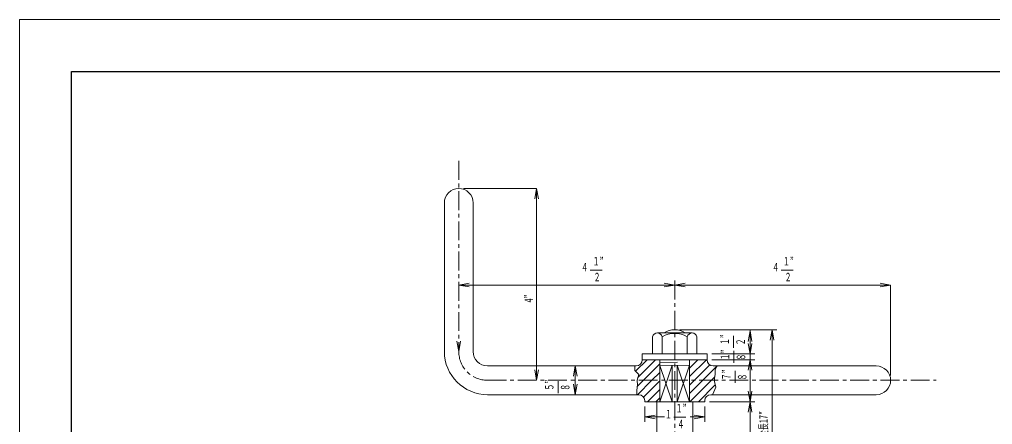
# Model space of a CAD drawing. Units: millimetres, scale not verified. Extents: x -820 to 820, y -580 to 580.
# Drawn here: x -820 to -305, y 366 to 580 of the extents above; entities that cross this region are included whole.
import ezdxf
from ezdxf.enums import TextEntityAlignment as Align

# ---------------------------------------------------------------- set-up
doc = ezdxf.new("R2010")
doc.units = ezdxf.units.MM
doc.header["$LTSCALE"] = 2
doc.linetypes.add('CHAIN1', pattern=[8, 5, -1, 1, -1])
for name, color, linetype, lineweight in [('0-0_0', 3, 'Continuous', 18), ('0-1_芯', 4, 'CHAIN1', 18), ('0-2_寸法', 2, 'Continuous', 18), ('0-F_枠', 3, 'Continuous', 18)]:
    doc.layers.add(name, color=color, linetype=linetype, lineweight=lineweight)
doc.styles.add('ＭＳ ゴシック', font='')
doc.styles.get('ＭＳ ゴシック').set_extended_font_data('MS Gothic')

msp = doc.modelspace()

# ---------------------------------------------------------------- linework, layer by layer
at = {"layer": '0-0_0'}
for p, q in [((-595.522, 483.125), (-595.522, 404.421)), ((-580.282, 483.125), (-580.282, 404.421)), ((-464.411, 414.233), (-482.794, 414.233)), ((-480.254, 412.279), (-480.254, 403.234)), ((-466.951, 412.279), (-466.951, 403.234)), ((-572.662, 396.801), (-493.922, 396.801)), ((-494.162, 394.128), (-488.23, 400.059)), ((-493.122, 390.677), (-483.74, 400.059)), ((-490.747, 400.059), (-490.747, 399.976)), ((-481.476, 377.834), (-481.476, 400.059)), ((-481.476, 398.618), (-472.128, 398.754)), ((-481.476, 397.044), (-465.73, 397.266)), ((-474.872, 397.133), (-481.476, 377.834)), ((-474.872, 377.834), (-481.47, 397.045)), ((-474.872, 377.834), (-474.872, 397.133)), ((-472.332, 377.834), (-465.73, 397.266)), ((-472.332, 377.834), (-472.332, 397.177)), ((-472.332, 397.177), (-465.728, 377.834)), ((-465.728, 377.834), (-465.728, 400.059)), ((-465.728, 395.62), (-461.289, 400.059)), ((-465.728, 391.13), (-456.799, 400.059)), ((-456.457, 400.059), (-456.457, 399.976)), ((-453.282, 396.801), (-366.922, 396.801)), ((-490.08, 380.248), (-481.476, 388.852)), ((-465.554, 377.834), (-454.207, 389.181)), ((-461.064, 377.834), (-452.21, 386.688)), ((-454.207, 389.181), (-452.378, 391.01)), ((-572.662, 381.561), (-492.652, 381.561)), ((-561.001, 381.561), (-492.652, 381.561)), ((-488.004, 377.834), (-481.476, 384.362)), ((-454.552, 381.561), (-366.922, 381.561)), ((-489.477, 377.834), (-489.477, 378.386)), ((-489.477, 377.834), (-457.727, 377.834)), ((-483.514, 377.834), (-481.476, 379.872)), ((-483.127, 341.121), (-483.127, 377.834)), ((-464.077, 342.798), (-464.077, 377.834)), ((-457.727, 377.834), (-457.727, 378.386))]:
    msp.add_line(p, q, dxfattribs=at)
for points in [[(-485.334, 412.279), (-485.334, 403.234), (-461.871, 403.234), (-461.871, 412.279)], [(-493.61, 381.561), (-493.631, 382.386), (-493.671, 384.018), (-493.293, 386.553), (-493.524, 389.176), (-492.607, 392.248), (-494.699, 394.446), (-494.731, 396.197), (-494.742, 396.801)], [(-493.433, 385.876), (-490.128, 389.181), (-481.476, 397.833)], [(-465.728, 386.64), (-463.187, 389.181), (-455.038, 397.331)], [(-465.728, 382.15), (-458.697, 389.181), (-451.236, 396.642)], [(-453.594, 381.561), (-452.904, 383.116), (-451.807, 385.59), (-452.477, 388.459), (-452.469, 390.357), (-452.203, 392.293), (-452.204, 394.706), (-451.447, 396.22), (-451.157, 396.801)], [(-493.257, 381.561), (-485.637, 389.181), (-481.476, 393.343)]]:
    msp.add_lwpolyline(points, dxfattribs=at)
msp.add_lwpolyline([(-490.747, 403.234), (-456.457, 403.234), (-456.457, 400.059), (-490.747, 400.059)], close=True, dxfattribs=at)
for centre, radius, start, end in [((-587.902, 483.125), 7.62, 0, 180), ((-482.794, 411.606), 2.627, 14.83422, 165.16578), ((-473.602, 400.332), 13.674, 60.89181, 119.10819), ((-473.602, 405.904), 10.03, 56.1424, 123.8576), ((-464.411, 411.606), 2.627, 14.83422, 165.16578), ((-572.662, 404.421), 22.86, 180, 270), ((-572.662, 404.421), 7.62, 180, 270), ((-493.922, 399.976), 3.175, 270, 0), ((-453.282, 399.976), 3.175, 180, 270), ((-366.922, 389.181), 7.62, 270, 90), ((-492.652, 378.386), 3.175, 0, 90), ((-454.552, 378.386), 3.175, 90, 180)]:
    msp.add_arc(centre, radius, start, end, dxfattribs=at)
at = {"layer": '0-1_芯'}
for p, q in [((-587.902, 505.328), (-587.902, 404.421)), ((-473.602, -239.96), (-473.602, 442.946)), ((-572.662, 389.181), (-335.252, 389.181))]:
    msp.add_line(p, q, dxfattribs=at)
msp.add_arc((-572.662, 404.421), 15.24, 180, 270, dxfattribs=at)
at = {"layer": '0-2_寸法'}
for p, q in [((-585.362, 490.745), (-546.678, 490.745)), ((-546.678, 490.745), (-547.651, 485.23)), ((-546.678, 389.181), (-546.678, 490.745)), ((-546.678, 490.745), (-545.706, 485.23)), ((-518.403, 447.553), (-511.991, 447.553)), ((-417.307, 447.553), (-410.895, 447.553)), ((-587.902, 439.642), (-582.387, 440.615)), ((-587.902, 439.642), (-473.602, 439.642)), ((-587.902, 439.642), (-582.387, 438.67)), ((-473.602, 439.642), (-479.117, 440.615)), ((-473.602, 439.642), (-479.117, 438.67)), ((-473.602, 439.642), (-468.087, 440.615)), ((-473.602, 439.642), (-359.302, 439.642)), ((-473.602, 439.642), (-468.087, 438.67)), ((-364.817, 440.615), (-359.302, 439.642)), ((-364.817, 438.67), (-359.302, 439.642)), ((-359.302, 391.721), (-359.302, 439.642)), ((-471.062, 415.934), (-431.147, 415.934)), ((-471.062, 415.934), (-419.509, 415.934)), ((-442.44, 406.387), (-442.44, 412.799)), ((-433.687, 415.299), (-434.659, 409.784)), ((-433.687, 415.934), (-433.687, 403.234)), ((-433.687, 407.679), (-433.687, 415.299)), ((-433.687, 415.299), (-432.714, 409.784)), ((-422.049, 415.934), (-423.022, 410.419)), ((-422.049, 415.934), (-421.077, 410.419)), ((-422.049, -16.457), (-422.049, 415.934)), ((-433.687, 403.234), (-434.659, 408.749)), ((-433.687, 403.234), (-432.714, 408.749)), ((-453.917, 403.234), (-431.147, 403.234)), ((-453.917, 403.234), (-431.147, 403.234)), ((-442.229, 398.364), (-442.229, 404.776)), ((-433.687, 403.234), (-433.687, 400.059)), ((-526.208, 396.801), (-527.18, 391.286)), ((-526.208, 381.561), (-526.208, 396.801)), ((-526.208, 396.801), (-525.236, 391.286)), ((-453.917, 400.059), (-431.147, 400.059)), ((-453.917, 400.059), (-431.147, 400.059)), ((-433.687, 400.059), (-434.659, 394.544)), ((-433.687, 400.059), (-433.687, 377.834)), ((-433.687, 400.059), (-432.714, 394.544)), ((-546.678, 389.181), (-547.651, 394.696)), ((-546.678, 389.181), (-545.706, 394.696)), ((-441.592, 387.79), (-441.592, 394.202)), ((-433.687, 392.439), (-433.687, 384.819)), ((-535.277, 382.331), (-535.277, 388.743)), ((-526.208, 381.561), (-527.18, 387.076)), ((-526.208, 381.561), (-525.236, 387.076)), ((-433.687, 377.834), (-434.659, 383.349)), ((-433.687, 377.834), (-432.714, 383.349)), ((-455.187, 377.834), (-431.147, 377.834)), ((-433.687, 377.834), (-434.659, 372.319)), ((-433.687, 342.909), (-433.687, 377.834)), ((-489.477, 375.294), (-489.477, 367.234)), ((-457.727, 375.294), (-457.727, 367.234)), ((-489.477, 369.774), (-483.962, 370.746)), ((-489.477, 369.774), (-483.962, 368.801)), ((-489.477, 369.774), (-479.049, 369.774)), ((-474.039, 369.706), (-467.627, 369.706)), ((-465.46, 369.774), (-457.727, 369.774)), ((-457.727, 369.774), (-463.242, 370.746)), ((-457.727, 369.774), (-463.242, 368.801))]:
    msp.add_line(p, q, dxfattribs=at)
at = {"layer": '0-2_寸法', "color": 4, "lineweight": 9}
for q in [(-588.875, 409.936), (-588.875, 409.936), (-586.93, 409.936), (-586.93, 409.936)]:
    msp.add_line((-587.902, 404.421), q, dxfattribs=at)
at = {"layer": '0-2_寸法'}
msp.add_lwpolyline([(-455.187, 377.834), (-433.687, 377.834), (-432.714, 372.319)], dxfattribs=at)
at = {"layer": '0-F_枠'}
for p, q in [((-820.41, 580.29), (820.41, 580.29)), ((-820.41, -580.29), (-820.41, 580.29))]:
    msp.add_line(p, q, dxfattribs=at)
at = {"layer": '0-F_枠', "lineweight": 25}
for p, q in [((-792.81, 552.69), (792.796, 552.69)), ((-792.81, -552.69), (-792.81, 552.69))]:
    msp.add_line(p, q, dxfattribs=at)

# ---------------------------------------------------------------- texts
at = {"layer": '0-2_寸法', "style": 'ＭＳ ゴシック', "width": 0.6}
for s, p in [('１”', (-517.031, 448.677)), ('１”', (-416.351, 448.677)), ('４', (-523.115, 445.51)), ('４', (-422.019, 445.51)), ('２', (-516.583, 440.273)), ('２', (-415.487, 440.273)), ('１”', (-473.083, 370.829)), ('１', (-478.752, 367.662)), ('４', (-472.22, 362.425))]:
    msp.add_text(s, height=4.399, dxfattribs=at).set_placement(p, align=Align.BOTTOM_LEFT)
for s, p in [('4”', (-547.37, 430.382)), ('１”', (-443.563, 407.759)), ('２', (-435.16, 407.65)), ('１”', (-443.352, 399.736)), ('８', (-434.948, 399.627)), ('７”', (-442.715, 389.162)), ('８', (-434.311, 389.053)), ('５”', (-536.401, 383.703)), ('８', (-527.997, 383.594)), ('全長17"', (-423.13, 359.082))]:
    msp.add_text(s, height=4.399, rotation=90, dxfattribs=at).set_placement(p, align=Align.BOTTOM_LEFT)

doc.saveas('drawing.dxf')
